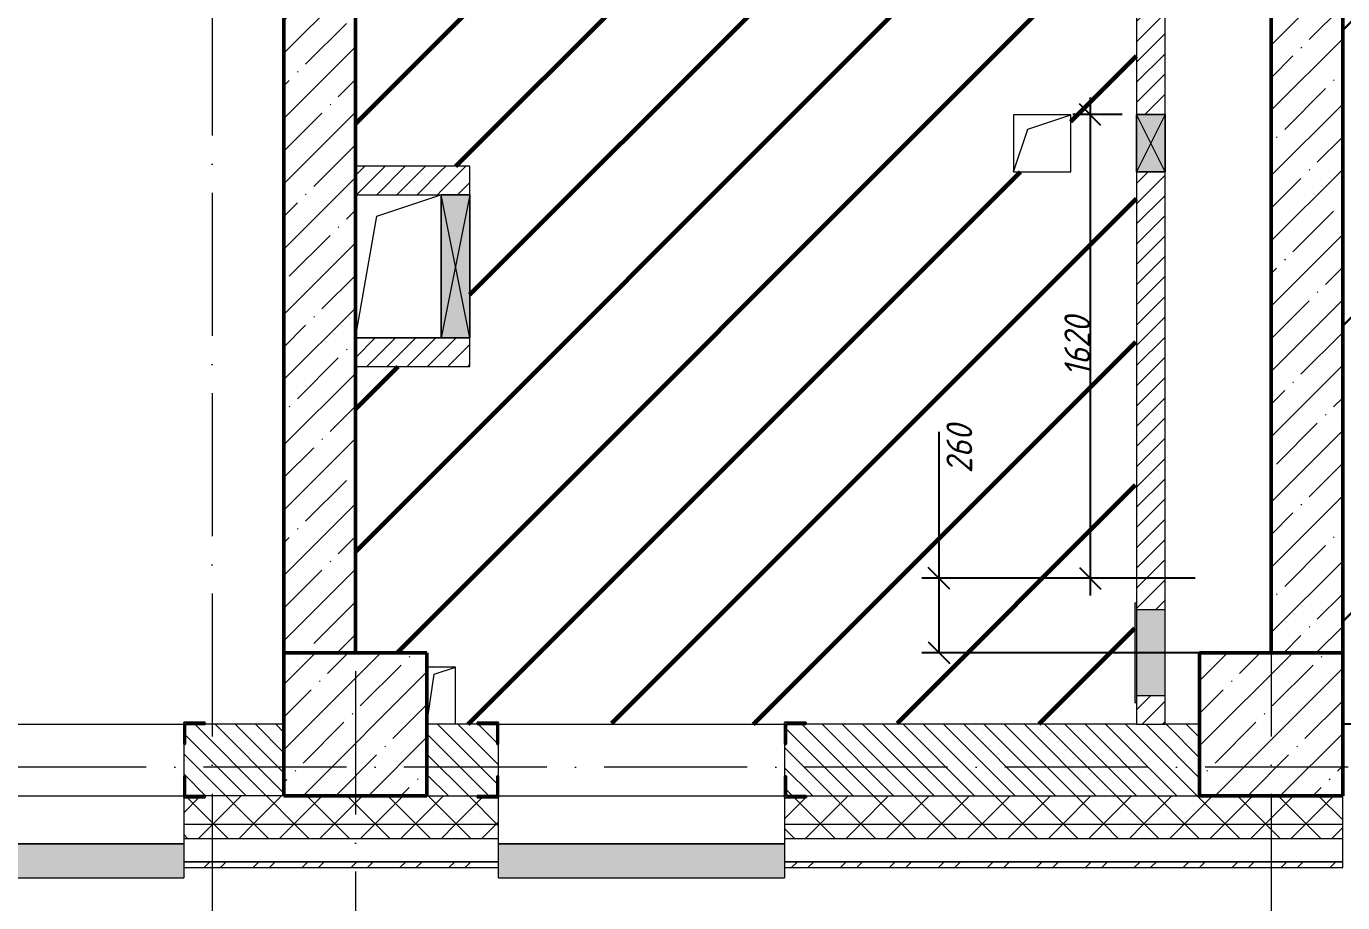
# Model space of a CAD drawing. Header units: millimetres. Extents: x -606178 to 312196, y -19338 to 632709.
# Drawn here: x -202551 to -197951, y 506602 to 509664 of the extents above; entities that cross this region are included whole.
import ezdxf

# ---------------------------------------------------------------- set-up
doc = ezdxf.new("R2010")
doc.units = ezdxf.units.MM
doc.linetypes.add('50_200_ШТРИХ_1Т_ш5_п1_п1_', pattern=[700, 500, -100, 0, -100])
for name, color, linetype, lineweight in [('4) ЛЕстницы', 5, 'Continuous', 30), ('6.4.1) Окр пт с инж. ПТ2.16', 3, 'Continuous', 60), ('A-____-____-DIMS', 7, 'Continuous', 9), ('A-DETL-GENF-OTLN', 7, 'Continuous', 9), ('A-FLOR-____-OTLN', 7, 'Continuous', 9), ('A-GENM-____-MCUT', 7, 'Continuous', 25), ('A-GENM-____-OTLN', 7, 'Continuous', 9), ('A-GENM-____-OTLN-1', 7, 'Continuous', 25), ('A-GLAZ-____-OTLN', 7, 'Continuous', 9), ('A-WALL-____-MCUT', 7, 'Continuous', 13), ('A-WALL-____-MCUT-1', 7, 'Continuous', 9), ('A-WALL-____-MCUT-2', 7, 'Continuous', 50), ('A-WALL-____-OTLN', 7, 'Continuous', 9), ('A-WALL-____-PATT-1', 7, 'Continuous', 9), ('A-WALL-FNSH-MCUT-1', 7, 'Continuous', 9), ('S-COLS-____-MCUT', 7, 'Continuous', 50), ('S-COLS-____-OTLN', 7, 'Continuous', 9), ('S-GRID-____-OTLN-1', 7, '50_200_ШТРИХ_1Т_ш5_п1_п1_', 9)]:
    doc.layers.add(name, color=color, linetype=linetype, lineweight=lineweight)
doc.layers.add('A-GLAZ-____-OTLN-1', color=7, linetype='Continuous', lineweight=9, true_color=0xc0c0c0)
doc.styles.add('ISOCPEUR_I_7', font='isocpeui.ttf', dxfattribs={"width": 0.9, "height": 90})
doc.dimstyles.new('ISO-1_8_0_9К_СРЕДНИЙ_Кладочные_1', dxfattribs={"dimscale": 304.8, "dimtxt": 89.638306, "dimasz": 0.246063, "dimexe": 0.19685, "dimexo": 0, "dimgap": 0, "dimtad": 1, "dimdec": 3, "dimrnd": 0.001, "dimdsep": 46, "dimtxsty": 'ISOCPEUR_I_7', "dimblk1": 'OBLIQUE', "dimblk2": 'OBLIQUE', "dimsah": 1, "dimcen": 0.09, "dimdle": 0.19685, "dimazin": 0, "dimtfac": 1, "dimtdec": 4, "dimtix": 1, "dimtmove": 0, "dimatfit": 3, "dimfxl": 1, "dimtvp": 1, "dimtolj": 1, "dimtzin": 0, "dimarcsym": 2})
doc.dimstyles.new('ISO-1_8_0_9К_СРЕДНИЙ_Кладочные_2', dxfattribs={"dimscale": 304.8, "dimtxt": 89.638306, "dimasz": 0.246063, "dimexe": 0.19685, "dimexo": 0, "dimgap": 0, "dimtad": 1, "dimdec": 3, "dimrnd": 0.001, "dimdsep": 46, "dimtxsty": 'ISOCPEUR_I_7', "dimblk1": 'OBLIQUE', "dimblk2": 'OBLIQUE', "dimsah": 1, "dimcen": 0.09, "dimdle": 0.19685, "dimazin": 0, "dimtfac": 1, "dimtdec": 4, "dimtix": 1, "dimtmove": 1, "dimatfit": 3, "dimfxl": 1, "dimtvp": 1, "dimtolj": 1, "dimtzin": 0, "dimarcsym": 2})
pattern_1 = [(135, (-264901.3, 451794.26), (-35.35534, -35.35534), [])]
pattern_2 = [(45, (-264901.3, 451794.26), (-114.04925, 114.04925), []), (45, (-264787.25, 451794.26), (-114.04925, 114.04925), [201.612, -40.322, 3.353, -36.97])]
pattern_3 = [(45, (-264901.3, 451794.26), (-70.71068, 70.71068), []), (135, (-264901.3, 451794.26), (-70.71068, -70.71068), [])]
pattern_4 = [(45, (-264901.3, 451794.26), (-35.35534, 35.35534), [])]

# ---------------------------------------------------------------- blocks, each defined once
blk = doc.blocks.new('BSC_Колонна _Прямоугольная - 500х500-V19-АР1_План отверстий 2 этажа в осях 1-64_Ю-ЯЯ')
at = {"layer": 'S-COLS-____-OTLN'}
h = blk.add_hatch(dxfattribs=at)
h.set_pattern_fill('FP_28', color=256, style=0, pattern_type=2)
h.set_pattern_definition([(45, (-63500, -55431.04), (-114.04925, 114.04925), []), (45, (-63385.95, -55431.04), (-114.04925, 114.04925), [201.613, -40.323, 3.353, -36.97])])
h.paths.add_polyline_path([(-250, -250), (250, -250), (250, 250), (-250, 250)], flags=0)
at = {"layer": 'S-COLS-____-MCUT'}
for p, q in [((250, 250), (-250, 250)), ((-250, 250), (-250, -250)), ((250, -250), (250, 250)), ((-250, -250), (250, -250))]:
    blk.add_line(p, q, dxfattribs=at)
blk = doc.blocks.new('BSC_Колонна _Прямоугольная - 500х500-V60-АР1_План отверстий 2 этажа в осях 1-64_Ю-ЯЯ')
at = {"layer": 'S-COLS-____-OTLN'}
h = blk.add_hatch(dxfattribs=at)
h.set_pattern_fill('FP_71', color=256, style=0, pattern_type=2)
h.set_pattern_definition([(45, (-66700, -55431.04), (-114.04925, 114.04925), []), (45, (-66585.95, -55431.04), (-114.04925, 114.04925), [201.613, -40.323, 3.353, -36.97])])
h.paths.add_polyline_path([(-250, -250), (250, -250), (250, 250), (-250, 250)], flags=0)
at = {"layer": 'S-COLS-____-MCUT'}
for p, q in [((250, 250), (-250, 250)), ((-250, 250), (-250, -250)), ((250, -250), (250, 250)), ((-250, -250), (250, -250))]:
    blk.add_line(p, q, dxfattribs=at)
blk = doc.blocks.new('Фахверк_СКБ_Уголок - 250_2700-27497298-АР1_План отверстий 2 этажа в осях 1-64_Ю-ЯЯ')
at = {"layer": 'A-GENM-____-MCUT'}
for p, q in [((200, 181), (125, 181)), ((125, 181), (125, 106)), ((131, 106), (131, 175)), ((131, 175), (200, 175)), ((200, 175), (200, 181)), ((125, 106), (131, 106)), ((131, -6), (125, -6)), ((125, -6), (125, -81)), ((131, -75), (131, -6)), ((125, -81), (200, -81)), ((200, -75), (131, -75)), ((200, -81), (200, -75))]:
    blk.add_line(p, q, dxfattribs=at)
blk = doc.blocks.new('AR_Отверстие Ниша - Лючок-32402834-АР1_План отверстий 2 этажа в осях 1-64_Ю-ЯЯ')
at = {"layer": 'A-GLAZ-____-OTLN'}
blk.add_hatch(color=256, dxfattribs=at).paths.add_polyline_path([(150, -50), (150, 50), (-150, 50), (-150, -50)], flags=0)
for p, q in [((150, 50), (-150, 50)), ((-150, 50), (-150, -50)), ((150, -50), (150, 50)), ((-150, -50), (150, -50))]:
    blk.add_line(p, q, dxfattribs=at)
blk = doc.blocks.new('Л_Общий_Лючок - Лючок-29683982-АР1_План отверстий 2 этажа в осях 1-64_Ю-ЯЯ')
at = {"layer": 'A-GLAZ-____-OTLN-1'}
blk.add_hatch(color=256, dxfattribs=at).paths.add_polyline_path([(-24, 0), (324, 0), (324, 6), (-24, 6)], flags=0)
at = {"layer": 'A-GLAZ-____-OTLN'}
for p, q in [((324, 6), (-24, 6)), ((-24, 6), (-24, 0)), ((324, 6), (324, 0))]:
    blk.add_line(p, q, dxfattribs=at)
blk = doc.blocks.new('AR_Отверстие прямоугольное _в стене_ - AR_Отверстие прямоугольное _в стене__ВК-32402728-АР1_План отверстий 2 этажа в осях 1-64_Ю-ЯЯ')
at = {"layer": 'A-GLAZ-____-OTLN'}
blk.add_hatch(color=256, dxfattribs=at).paths.add_polyline_path([(100, 50), (-100, 50), (-100, -50), (100, -50)], flags=0)
at = {"layer": 'A-DETL-GENF-OTLN'}
for p, q in [((-100, -50), (-100, 50)), ((-100, 50), (100, 50)), ((100, 50), (-100, -50)), ((-100, 50), (100, -50)), ((100, 50), (-100, 50)), ((-100, 50), (-100, -50)), ((100, 50), (100, -50)), ((100, -50), (100, 50)), ((100, -50), (-100, -50)), ((-100, -50), (100, -50))]:
    blk.add_line(p, q, dxfattribs=at)
blk = doc.blocks.new('AR_Отверстие прямоугольное _в плите_ - AR_Отверстие прямоугольное _в плите_-30459207-АР1_План отверстий 2 этажа в осях 1-64_Ю-ЯЯ')
at = {"layer": 'A-GENM-____-OTLN'}
for p, q in [((100, 100), (-100, 100)), ((-100, 100), (-100, -100)), ((-50, 50), (100, 100)), ((100, -100), (100, 100)), ((-100, -100), (-50, 50)), ((-100, -100), (100, -100))]:
    blk.add_line(p, q, dxfattribs=at)
blk = doc.blocks.new('AR_Отверстие прямоугольное _в плите_ - AR_Отверстие прямоугольное _в плите_-30510843-АР1_План отверстий 2 этажа в осях 1-64_Ю-ЯЯ')
at = {"layer": 'A-GENM-____-OTLN'}
for p, q in [((50, 100), (-50, 100)), ((-25, 75), (50, 100)), ((50, -100), (50, 100)), ((-50, -100), (-25, 75))]:
    blk.add_line(p, q, dxfattribs=at)
blk = doc.blocks.new('AR_Отверстие прямоугольное _в плите_ - AR_Отверстие прямоугольное _в плите_-V185-АР1_План отверстий 2 этажа в осях 1-64_Ю-ЯЯ')
at = {"layer": 'A-GENM-____-OTLN'}
for p, q in [((-75, 175), (148.4, 249.5)), ((-150, -250), (-75, 175)), ((-150, -250), (150, -250))]:
    blk.add_line(p, q, dxfattribs=at)
blk = doc.blocks.new('Отлив_СКБ - Отлив витража_120_НВФ-31885283-АР1_План отверстий 2 этажа в осях 1-64_Ю-ЯЯ')
at = {"layer": 'A-GLAZ-____-OTLN-1'}
for points in [[(426.1, -2), (1000, -2), (1000, 0), (0, 0), (0, -2)], [(426.1, -120), (1000, -120), (1000, -2), (0, -2), (0, -120)]]:
    blk.add_hatch(color=256, dxfattribs=at).paths.add_polyline_path(points, flags=0)
at = {"layer": 'A-GLAZ-____-OTLN'}
for p, q in [((0, 0), (1000, 0)), ((1000, -2), (0, -2)), ((0, -120), (0, -83)), ((1000, -83), (1000, -120)), ((0, -120), (1000, -120))]:
    blk.add_line(p, q, dxfattribs=at)
blk = doc.blocks.new('Отлив_СКБ - Отлив витража_120_НВФ-31885687-АР1_План отверстий 2 этажа в осях 1-64_Ю-ЯЯ')
at = {"layer": 'A-GLAZ-____-OTLN-1'}
for points in [[(0, 0), (0, -2), (1800, -2), (1800, 0), (1023.3, 0)], [(0, -83), (0, -120), (1800, -120), (1800, -2), (0, -2), (0, -63)]]:
    blk.add_hatch(color=256, dxfattribs=at).paths.add_polyline_path(points, flags=0)
at = {"layer": 'A-GLAZ-____-OTLN'}
for p, q in [((0, 0), (1800, 0)), ((1800, -2), (0, -2)), ((0, -120), (0, -83)), ((1800, -83), (1800, -120)), ((0, -120), (1800, -120))]:
    blk.add_line(p, q, dxfattribs=at)
blk = doc.blocks.new('AR_Отверстие прямоугольное _в стене__БезПР - AR_Отверстие прямоугольное _в стене__БезПР-36789228-АР1_План отверстий 2 этажа в осях 1-64_Ю-ЯЯ')
at = {"layer": 'A-GLAZ-____-OTLN'}
blk.add_hatch(color=256, dxfattribs=at).paths.add_polyline_path([(250, -50), (250, 50), (-250, 50), (-250, -50), (-193.5, -50)], flags=0)
at = {"layer": 'A-DETL-GENF-OTLN'}
for p, q in [((-250, -50), (-250, 50)), ((-250, 50), (250, 50)), ((250, 50), (-250, -50)), ((-250, 50), (250, -50)), ((250, 50), (-250, 50)), ((-250, 50), (-250, -50)), ((250, 50), (250, -50)), ((250, -50), (250, 50)), ((250, -50), (-250, -50)), ((-250, -50), (250, -50))]:
    blk.add_line(p, q, dxfattribs=at)
at = {"layer": 'A-GLAZ-____-OTLN'}
blk.add_line((250, 50), (-250, 50), dxfattribs=at)
blk = doc.blocks.new('_Oblique')
at = {"color": 0, "linetype": 'ByBlock', "lineweight": -2}
blk.add_line((-0.5, -0.5), (0.5, 0.5), dxfattribs=at)
blk = doc.blocks.new('*D4812')
at = {"layer": 'A-____-____-DIMS', "color": 0, "lineweight": -2, "transparency": 16777216}
for p, q in [((-198833.8, 509415.3), (-198833.8, 507675.3)), ((-198721.3, 509355.3), (-198893.8, 509355.3)), ((-198466.3, 507735.3), (-198893.8, 507735.3))]:
    blk.add_line(p, q, dxfattribs=at)
at = {"layer": 'Defpoints', "color": 0, "transparency": 16777216}
for p in [(-198721.3, 509355.3), (-198833.8, 507735.3), (-198466.3, 507735.3)]:
    blk.add_point(p, dxfattribs=at)
at = {"layer": 'A-____-____-DIMS', "color": 0, "lineweight": -2, "transparency": 16777216, "xscale": 75, "yscale": 75, "zscale": 75}
for p, rotation in [((-198833.8, 509355.3), 90), ((-198833.8, 507735.3), 270)]:
    blk.add_blockref('_Oblique', p, dxfattribs=dict(at, rotation=rotation))
at = {"layer": 'A-____-____-DIMS', "color": 0, "transparency": 16777216, "insert": (-198878.8, 508545.3), "char_height": 90, "width": 504.733, "attachment_point": 5, "rotation": 90, "style": 'ISOCPEUR_I_7'}
blk.add_mtext('\\A1;1620', dxfattribs=at)
blk = doc.blocks.new('*D4813')
at = {"layer": 'A-____-____-DIMS', "color": 0, "lineweight": -2, "transparency": 16777216}
for p, q in [((-199361.9, 507735.3), (-199361.9, 508247)), ((-199361.9, 507475.3), (-199361.9, 507795.3)), ((-198466.3, 507735.3), (-199421.9, 507735.3)), ((-198451.3, 507475.3), (-199421.9, 507475.3))]:
    blk.add_line(p, q, dxfattribs=at)
at = {"layer": 'Defpoints', "color": 0, "transparency": 16777216}
for p in [(-198466.3, 507735.3), (-199361.9, 507475.3), (-198451.3, 507475.3)]:
    blk.add_point(p, dxfattribs=at)
at = {"layer": 'A-____-____-DIMS', "color": 0, "lineweight": -2, "transparency": 16777216, "xscale": 75, "yscale": 75, "zscale": 75}
for p, rotation in [((-199361.9, 507735.3), 90), ((-199361.9, 507475.3), 270)]:
    blk.add_blockref('_Oblique', p, dxfattribs=dict(at, rotation=rotation))
at = {"layer": 'A-____-____-DIMS', "color": 0, "transparency": 16777216, "insert": (-199335.9, 508102.2), "char_height": 90, "width": 409.578, "attachment_point": 1, "rotation": 90, "line_spacing_factor": 1.149209, "style": 'ISOCPEUR_I_7'}
blk.add_mtext('\\A1;260', dxfattribs=at)

msp = doc.modelspace()

# ---------------------------------------------------------------- hatches: boundary and pattern name
at = {"layer": '4) ЛЕстницы'}
h = msp.add_hatch(dxfattribs=at)
h.set_pattern_fill('ANSI31', color=256, scale=230)
h.set_pattern_definition([(45, (-308161, 388080.6), (-516.3647, 516.3647), [])])
h.paths.add_polyline_path([(-197951.3011, 514725.3011), (-195901.3011, 514725.3011), (-195901.3011, 507225.3011), (-197951.3011, 507225.3011)])
at = {"layer": '6.4.1) Окр пт с инж. ПТ2.16'}
h = msp.add_hatch(dxfattribs=at)
h.set_pattern_fill('ANSI31', color=256, scale=111)
h.paths.add_polyline_path([(-198671.3011, 510725.3011), (-199906.3011, 510725.3011), (-199906.3011, 510620.3011), (-198706.3011, 510620.3011), (-198706.3011, 510600.3011), (-199906.3011, 510600.3011), (-199906.3011, 510500.3011), (-199926.3011, 510500.3011), (-199926.3011, 510725.3011), (-201401.3011, 510725.3011), (-201401.3011, 509175.3011), (-201001.3011, 509175.3011), (-201001.3011, 509075.3011), (-201001.3011, 508575.3011), (-201001.3011, 508475.3011), (-201401.3011, 508475.3011), (-201401.3011, 507475.3011), (-201151.3011, 507475.3011), (-201151.3011, 507425.3011), (-201051.3011, 507425.3011), (-201051.3011, 507225.3011), (-200976.3011, 507225.3011), (-200976.3011, 507231.3011), (-200901.3011, 507231.3011), (-199901.3011, 507225.3011), (-199901.3011, 507231.3011), (-199826.3011, 507231.3011), (-198671.3011, 507225.3011), (-198671.3011, 507301.3011), (-198677.3011, 507301.3011), (-198677.3011, 507649.3011), (-198671.3011, 509155.3011), (-198671.3011, 509355.3011), (-198671.3011, 509775.3011), (-198671.3011, 509825.3011)])
h.paths.add_polyline_path([(-199926.3011, 509850.3011), (-199906.3011, 509850.3011), (-199906.3011, 509750.3011), (-198706.3011, 509750.3011), (-198706.3011, 509730.3011), (-199926.3011, 509730.3011)], flags=16)
h.paths.add_polyline_path([(-199101.3011, 509355.0943), (-198901.3011, 509355.0943), (-198901.3011, 509155.0943), (-199101.3011, 509155.0943)], flags=16)
at = {"layer": 'A-WALL-____-PATT-1'}
h = msp.add_hatch(dxfattribs=at)
h.set_pattern_fill('FP_13', color=256, style=0, pattern_type=2)
h.set_pattern_definition(pattern_2)
h.paths.add_polyline_path([(-198201.3011, 507475.3011), (-197951.3011, 507475.3011), (-197951.3011, 514975.3011), (-198201.3011, 514975.3011), (-198201.3011, 509018.851)], flags=0)
h = msp.add_hatch(dxfattribs=at)
h.set_pattern_fill('FP_5', color=256, style=0, pattern_type=2)
h.set_pattern_definition(pattern_4)
h.paths.add_polyline_path([(-198671.3011, 507225.3011), (-198571.3011, 507225.3011), (-198571.3011, 507325.3011), (-198671.3011, 507325.3011)], flags=0)
h.paths.add_polyline_path([(-198579.0681, 507625.3011), (-198571.3011, 507625.3011), (-198571.3011, 509155.3011), (-198671.3011, 509155.3011), (-198671.3011, 507625.3011)], flags=0)
h.paths.add_polyline_path([(-198612.6603, 509355.3011), (-198571.3011, 509355.3011), (-198571.3011, 509775.3011), (-198574.3011, 509775.3011), (-198574.3011, 509822.3011), (-198668.3011, 509822.3011), (-198668.3011, 509775.3011), (-198671.3011, 509775.3011), (-198671.3011, 509355.3011), (-198668.3011, 509355.3011)], flags=0)
h.paths.add_polyline_path([(-198571.3011, 509825.3011), (-198571.3011, 510815.3011), (-198671.3011, 510815.3011), (-198671.3011, 509825.3011), (-198574.3011, 509825.3011)], flags=0)
h.paths.add_polyline_path([(-198648.7768, 511215.3011), (-198571.3011, 511215.3011), (-198571.3011, 511645.3011), (-198671.3011, 511645.3011), (-198671.3011, 511215.3011)], flags=0)
h.paths.add_polyline_path([(-198571.3011, 512145.3011), (-198571.3011, 514360.3011), (-198671.3011, 514360.3011), (-198671.3011, 512145.3011), (-198666.8351, 512145.3011)], flags=0)
h.paths.add_polyline_path([(-198571.3011, 514660.3011), (-198571.3011, 514775.3011), (-198671.3011, 514775.3011), (-198671.3011, 514660.3011), (-198576.0927, 514660.3011)], flags=0)
h = msp.add_hatch(dxfattribs=at)
h.set_pattern_fill('FP_13', color=256, style=0, pattern_type=2)
h.set_pattern_definition(pattern_2)
h.paths.add_polyline_path([(-201401.3011, 507475.3011), (-201401.3011, 514025.3011), (-201651.3011, 514025.3011), (-201651.3011, 507475.3011)], flags=0)
h.paths.add_polyline_path([(-201609.6344, 514275.3011), (-201401.3011, 514275.3011), (-201401.3011, 514475.3011), (-201651.3011, 514475.3011), (-201651.3011, 514275.3011)], flags=0)
h = msp.add_hatch(dxfattribs=at)
h.set_pattern_fill('FP_5', color=256, style=0, pattern_type=2)
h.set_pattern_definition(pattern_4)
h.paths.add_polyline_path([(-201401.3011, 509075.3011), (-201101.3011, 509075.3011), (-201101.3011, 509175.3011), (-201401.3011, 509175.3011)], flags=0)
h = msp.add_hatch(dxfattribs=at)
h.set_pattern_fill('FP_5', color=256, style=0, pattern_type=2)
h.set_pattern_definition(pattern_4)
h.paths.add_polyline_path([(-201001.3011, 509075.3011), (-201001.3011, 509175.3011), (-201101.3011, 509175.3011), (-201101.3011, 509075.3011)], flags=0)
h = msp.add_hatch(dxfattribs=at)
h.set_pattern_fill('FP_5', color=256, style=0, pattern_type=2)
h.set_pattern_definition(pattern_4)
h.paths.add_polyline_path([(-201401.3011, 508475.3011), (-201001.3011, 508475.3011), (-201001.3011, 508575.3011), (-201401.3011, 508575.3011)], flags=0)
h = msp.add_hatch(dxfattribs=at)
h.set_pattern_fill('FP_6', color=256, style=0, pattern_type=2)
h.set_pattern_definition(pattern_1)
h.paths.add_polyline_path([(-201995.3011, 506975.3011), (-201651.3011, 506975.3011), (-201651.3011, 507225.3011), (-201995.3011, 507225.3011), (-201995.3011, 507156.3011), (-202001.3011, 507156.3011), (-202001.3011, 507044.3011), (-201995.3011, 507044.3011)], flags=0)
h.paths.add_polyline_path([(-203876.3011, 506975.3011), (-203807.3011, 506975.3011), (-203807.3011, 507044.3011), (-203801.3011, 507044.3011), (-203801.3011, 507156.3011), (-203807.3011, 507156.3011), (-203807.3011, 507225.3011), (-204995.3011, 507225.3011), (-204995.3011, 507156.3011), (-205001.3011, 507156.3011), (-205001.3011, 507044.3011), (-204995.3011, 507044.3011), (-204995.3011, 506975.3011), (-204821.4595, 506975.3011)], flags=0)
h.paths.add_polyline_path([(-206807.3011, 506975.3011), (-206807.3011, 507044.3011), (-206801.3011, 507044.3011), (-206801.3011, 507156.3011), (-206807.3011, 507156.3011), (-206807.3011, 507225.3011), (-207151.3011, 507225.3011), (-207151.3011, 506975.3011), (-206876.3011, 506975.3011)], flags=0)
h = msp.add_hatch(dxfattribs=at)
h.set_pattern_fill('FP_6', color=256, style=0, pattern_type=2)
h.set_pattern_definition(pattern_1)
h.paths.add_polyline_path([(-198451.3011, 506975.3011), (-198451.3011, 507225.3011), (-199895.3011, 507225.3011), (-199895.3011, 507156.3011), (-199901.3011, 507156.3011), (-199901.3011, 507044.3011), (-199895.3011, 507044.3011), (-199895.3011, 506975.3011), (-199518.9575, 506975.3011)], flags=0)
h.paths.add_polyline_path([(-201151.3011, 506975.3011), (-200907.3011, 506975.3011), (-200907.3011, 507044.3011), (-200901.3011, 507044.3011), (-200901.3011, 507156.3011), (-200907.3011, 507156.3011), (-200907.3011, 507225.3011), (-201151.3011, 507225.3011), (-201151.3011, 507219.3011)], flags=0)
h = msp.add_hatch(dxfattribs=at)
h.set_pattern_fill('FP_1', color=256, style=0, pattern_type=2)
h.set_pattern_definition(pattern_3)
h.paths.add_polyline_path([(-190681.4541, 506875.3011), (-190601.3011, 506875.3011), (-190601.3011, 506975.3011), (-196951.3011, 506975.3011), (-196951.3011, 506875.3011), (-194216.4555, 506875.3011)], flags=0)
h.paths.add_polyline_path([(-199901.3011, 506875.3011), (-197951.3011, 506875.3011), (-197951.3011, 506975.3011), (-199826.3011, 506975.3011), (-199826.3011, 506969.3011), (-199901.3011, 506969.3011)], flags=0)
h.paths.add_polyline_path([(-200901.3011, 506875.3011), (-200901.3011, 506969.3011), (-200976.3011, 506969.3011), (-200976.3011, 506975.3011), (-201926.3011, 506975.3011), (-201926.3011, 506969.3011), (-202001.3011, 506969.3011), (-202001.3011, 506875.3011), (-201286.4581, 506875.3011)], flags=0)
h.paths.add_polyline_path([(-204821.4595, 506875.3011), (-203801.3011, 506875.3011), (-203801.3011, 506969.3011), (-203876.3011, 506969.3011), (-203876.3011, 506975.3011), (-204926.3011, 506975.3011), (-204926.3011, 506969.3011), (-205001.3011, 506969.3011), (-205001.3011, 506875.3011), (-204926.3011, 506875.3011)], flags=0)
h.paths.add_polyline_path([(-206801.3011, 506875.3011), (-206801.3011, 506969.3011), (-206876.3011, 506969.3011), (-206876.3011, 506975.3011), (-207926.3011, 506975.3011), (-207926.3011, 506969.3011), (-208001.3011, 506969.3011), (-208001.3011, 506875.3011), (-207472.7105, 506875.3011)], flags=0)
h.paths.add_polyline_path([(-210565.8367, 506875.3011), (-209801.3011, 506875.3011), (-209801.3011, 506969.3011), (-209876.3011, 506969.3011), (-209876.3011, 506975.3011), (-210926.3011, 506975.3011), (-210926.3011, 506969.3011), (-211001.3011, 506969.3011), (-211001.3011, 506875.3011), (-210651.3011, 506875.3011)], flags=0)
h.paths.add_polyline_path([(-212876.3011, 506875.3011), (-212801.3011, 506875.3011), (-212801.3011, 506969.3011), (-212876.3011, 506969.3011), (-212876.3011, 506975.3011), (-213926.3011, 506975.3011), (-213926.3011, 506969.3011), (-214001.3011, 506969.3011), (-214001.3011, 506875.3011), (-213658.9628, 506875.3011)], flags=0)
h.paths.add_polyline_path([(-217001.3011, 506875.3011), (-215801.3011, 506875.3011), (-215801.3011, 506969.3011), (-215876.3011, 506969.3011), (-215876.3011, 506975.3011), (-216926.3011, 506975.3011), (-216926.3011, 506969.3011), (-217001.3011, 506969.3011)], flags=0)
h.paths.add_polyline_path([(-222426.3011, 506875.3011), (-222351.3011, 506875.3011), (-222351.3011, 506969.3011), (-222426.3011, 506969.3011), (-222426.3011, 506975.3011), (-223476.3011, 506975.3011), (-223476.3011, 506969.3011), (-223551.3011, 506969.3011), (-223551.3011, 506875.3011), (-222496.4662, 506875.3011)], flags=0)
h.paths.add_polyline_path([(-220476.3011, 506875.3011), (-218801.3011, 506875.3011), (-218801.3011, 506969.3011), (-218876.3011, 506969.3011), (-218876.3011, 506975.3011), (-220476.3011, 506975.3011), (-220476.3011, 506969.3011), (-220551.3011, 506969.3011), (-220551.3011, 506875.3011)], flags=0)
h.paths.add_polyline_path([(-225426.3011, 506875.3011), (-225351.3011, 506875.3011), (-225351.3011, 506969.3011), (-225426.3011, 506969.3011), (-225426.3011, 506975.3011), (-226476.3011, 506975.3011), (-226476.3011, 506969.3011), (-226551.3011, 506969.3011), (-226551.3011, 506875.3011), (-225701.3011, 506875.3011)], flags=0)
h.paths.add_polyline_path([(-228351.3011, 506875.3011), (-228351.3011, 506969.3011), (-228426.3011, 506969.3011), (-228426.3011, 506975.3011), (-229476.3011, 506975.3011), (-229476.3011, 506969.3011), (-229551.3011, 506969.3011), (-229551.3011, 506875.3011), (-228682.7185, 506875.3011)], flags=0)
h.paths.add_polyline_path([(-232551.3011, 506875.3011), (-231351.3011, 506875.3011), (-231351.3011, 506969.3011), (-231426.3011, 506969.3011), (-231426.3011, 506975.3011), (-232476.3011, 506975.3011), (-232476.3011, 506969.3011), (-232551.3011, 506969.3011)], flags=0)
h.paths.add_polyline_path([(-234351.3011, 506875.3011), (-234351.3011, 506969.3011), (-234426.3011, 506969.3011), (-234426.3011, 506975.3011), (-235476.3011, 506975.3011), (-235476.3011, 506969.3011), (-235551.3011, 506969.3011), (-235551.3011, 506875.3011), (-234426.3011, 506875.3011)], flags=0)
h.paths.add_polyline_path([(-238201.3011, 506875.3011), (-237351.3011, 506875.3011), (-237351.3011, 506969.3011), (-237426.3011, 506969.3011), (-237426.3011, 506975.3011), (-238476.3011, 506975.3011), (-238476.3011, 506969.3011), (-238551.3011, 506969.3011), (-238551.3011, 506875.3011), (-238403.9722, 506875.3011)], flags=0)
h.paths.add_polyline_path([(-240351.3011, 506875.3011), (-240351.3011, 506969.3011), (-240426.3011, 506969.3011), (-240426.3011, 506975.3011), (-241476.3011, 506975.3011), (-241476.3011, 506969.3011), (-241551.3011, 506969.3011), (-241551.3011, 506875.3011), (-241055.2232, 506875.3011)], flags=0)
h.paths.add_polyline_path([(-243351.3011, 506875.3011), (-243351.3011, 506969.3011), (-243426.3011, 506969.3011), (-243426.3011, 506975.3011), (-244476.3011, 506975.3011), (-244476.3011, 506969.3011), (-244551.3011, 506969.3011), (-244551.3011, 506875.3011), (-243426.3011, 506875.3011)], flags=0)
h.paths.add_polyline_path([(-246351.3011, 506875.3011), (-246351.3011, 506969.3011), (-246426.3011, 506969.3011), (-246426.3011, 506975.3011), (-247476.3011, 506975.3011), (-247476.3011, 506969.3011), (-247551.3011, 506969.3011), (-247551.3011, 506875.3011), (-246357.7252, 506875.3011)], flags=0)
h.paths.add_polyline_path([(-248551.3011, 506875.3011), (-248551.3011, 506969.3011), (-248626.3011, 506969.3011), (-248626.3011, 506975.3011), (-258351.3011, 506975.3011), (-258351.3011, 506875.3011), (-249008.9762, 506875.3011)], flags=0)
h.paths.add_polyline_path([(-259351.3011, 506875.3011), (-259351.3011, 506975.3011), (-267351.3011, 506975.3011), (-267351.3011, 506875.3011), (-261381.4809, 506875.3011)], flags=0)
h = msp.add_hatch(dxfattribs=at)
h.set_pattern_fill('FP_1', color=256, style=0, pattern_type=2)
h.set_pattern_definition(pattern_3)
h.paths.add_polyline_path([(-190601.3011, 506825.3011), (-190601.3011, 506875.3011), (-196951.3011, 506875.3011), (-196951.3011, 506825.3011), (-190681.4541, 506825.3011)], flags=0)
h.paths.add_polyline_path([(-197951.3011, 506825.3011), (-197951.3011, 506875.3011), (-199901.3011, 506875.3011), (-199901.3011, 506825.3011), (-199518.9575, 506825.3011)], flags=0)
h.paths.add_polyline_path([(-200901.3011, 506825.3011), (-200901.3011, 506875.3011), (-202001.3011, 506875.3011), (-202001.3011, 506825.3011), (-201286.4581, 506825.3011)], flags=0)
h.paths.add_polyline_path([(-203801.3011, 506825.3011), (-203801.3011, 506875.3011), (-205001.3011, 506875.3011), (-205001.3011, 506825.3011), (-204821.4595, 506825.3011)], flags=0)
h.paths.add_polyline_path([(-206801.3011, 506825.3011), (-206801.3011, 506875.3011), (-208001.3011, 506875.3011), (-208001.3011, 506825.3011), (-207472.7105, 506825.3011)], flags=0)
h.paths.add_polyline_path([(-209801.3011, 506825.3011), (-209801.3011, 506875.3011), (-211001.3011, 506875.3011), (-211001.3011, 506825.3011), (-210123.9615, 506825.3011)], flags=0)
h.paths.add_polyline_path([(-214001.3011, 506825.3011), (-212801.3011, 506825.3011), (-212801.3011, 506875.3011), (-214001.3011, 506875.3011)], flags=0)
h.paths.add_polyline_path([(-216310.2138, 506825.3011), (-215801.3011, 506825.3011), (-215801.3011, 506875.3011), (-217001.3011, 506875.3011), (-217001.3011, 506825.3011)], flags=0)
h.paths.add_polyline_path([(-220551.3011, 506825.3011), (-218801.3011, 506825.3011), (-218801.3011, 506875.3011), (-220551.3011, 506875.3011)], flags=0)
h.paths.add_polyline_path([(-223551.3011, 506825.3011), (-222351.3011, 506825.3011), (-222351.3011, 506875.3011), (-223551.3011, 506875.3011)], flags=0)
h.paths.add_polyline_path([(-225351.3011, 506825.3011), (-225351.3011, 506875.3011), (-226551.3011, 506875.3011), (-226551.3011, 506825.3011), (-226031.4675, 506825.3011)], flags=0)
h.paths.add_polyline_path([(-231351.3011, 506825.3011), (-231351.3011, 506875.3011), (-232551.3011, 506875.3011), (-232551.3011, 506825.3011)], flags=0)
h.paths.add_polyline_path([(-229551.3011, 506825.3011), (-228351.3011, 506825.3011), (-228351.3011, 506875.3011), (-229551.3011, 506875.3011)], flags=0)
h.paths.add_polyline_path([(-234351.3011, 506825.3011), (-234351.3011, 506875.3011), (-235551.3011, 506875.3011), (-235551.3011, 506825.3011), (-234868.9708, 506825.3011)], flags=0)
h.paths.add_polyline_path([(-237351.3011, 506825.3011), (-237351.3011, 506875.3011), (-238551.3011, 506875.3011), (-238551.3011, 506825.3011), (-237520.2218, 506825.3011)], flags=0)
h.paths.add_polyline_path([(-241551.3011, 506825.3011), (-240351.3011, 506825.3011), (-240351.3011, 506875.3011), (-241551.3011, 506875.3011)], flags=0)
h.paths.add_polyline_path([(-243351.3011, 506825.3011), (-243351.3011, 506875.3011), (-244551.3011, 506875.3011), (-244551.3011, 506825.3011), (-243706.4742, 506825.3011)], flags=0)
h.paths.add_polyline_path([(-246357.7252, 506825.3011), (-246351.3011, 506825.3011), (-246351.3011, 506875.3011), (-247551.3011, 506875.3011), (-247551.3011, 506825.3011), (-247241.4755, 506825.3011)], flags=0)
h.paths.add_polyline_path([(-248551.3011, 506825.3011), (-248551.3011, 506875.3011), (-258351.3011, 506875.3011), (-258351.3011, 506825.3011), (-249008.9762, 506825.3011)], flags=0)
h.paths.add_polyline_path([(-259351.3011, 506825.3011), (-259351.3011, 506875.3011), (-267451.3011, 506875.3011), (-267451.3011, 506825.3011), (-261381.4809, 506825.3011)], flags=0)
h = msp.add_hatch(dxfattribs=at)
h.set_pattern_fill('FP_3', color=256, style=0, pattern_type=2)
h.set_pattern_definition([(45, (-264901.3, 451794.26), (-85.53659, 85.53659), []), (45, (-264844.28, 451794.26), (-85.53659, 85.53659), [])])
h.paths.add_polyline_path([(-190701.3011, 506725.3011), (-190701.3011, 506745.3011), (-196951.3011, 506745.3011), (-196951.3011, 506725.3011), (-194216.4555, 506725.3011)], flags=0)
h.paths.add_polyline_path([(-197951.3011, 506725.3011), (-197951.3011, 506745.3011), (-199901.3011, 506745.3011), (-199901.3011, 506725.3011), (-199518.9575, 506725.3011)], flags=0)
h.paths.add_polyline_path([(-200901.3011, 506725.3011), (-200901.3011, 506745.3011), (-202001.3011, 506745.3011), (-202001.3011, 506725.3011), (-201286.4581, 506725.3011)], flags=0)
h.paths.add_polyline_path([(-203801.3011, 506725.3011), (-203801.3011, 506745.3011), (-204381.3011, 506745.3011), (-204381.3011, 506725.3011)], flags=0)

# ---------------------------------------------------------------- linework, layer by layer
msp.add_lwpolyline([(-195951.3011, 507225.3011), (-197951.3011, 507225.3011), (-197951.3011, 514725.3011), (-195951.3011, 514725.3011)], close=True)
at = {"layer": 'A-FLOR-____-OTLN'}
msp.add_line((-201101.3011, 508575.8408), (-201401.3011, 508575.8408), dxfattribs=at)
at = {"layer": 'A-WALL-____-MCUT'}
for p, q in [((-201651.3011, 507225.3011), (-201926.3011, 507225.3011)), ((-200976.3011, 507225.3011), (-201151.3011, 507225.3011)), ((-198671.3011, 507225.3011), (-199826.3011, 507225.3011)), ((-198671.3011, 507225.3011), (-198571.3011, 507225.3011)), ((-198451.3011, 507225.3011), (-198571.3011, 507225.3011)), ((-202001.3011, 507156.3011), (-202001.3011, 507044.3011)), ((-200901.3011, 507044.3011), (-200901.3011, 507156.3011)), ((-199901.3011, 507156.3011), (-199901.3011, 507044.3011)), ((-202001.3011, 506969.3011), (-202001.3011, 506745.3011)), ((-200901.3011, 506745.3011), (-200901.3011, 506969.3011)), ((-199901.3011, 506969.3011), (-199901.3011, 506745.3011)), ((-197951.3011, 506745.3011), (-197951.3011, 506975.3011)), ((-202001.3011, 506745.3011), (-200901.3011, 506745.3011)), ((-199901.3011, 506745.3011), (-197951.3011, 506745.3011))]:
    msp.add_line(p, q, dxfattribs=at)
at = {"layer": 'A-WALL-____-MCUT-1'}
for p, q in [((-201651.3011, 506975.3011), (-201926.3011, 506975.3011)), ((-201151.3011, 506975.3011), (-200976.3011, 506975.3011)), ((-199826.3011, 506975.3011), (-198451.3011, 506975.3011)), ((-200901.3011, 506875.3011), (-202001.3011, 506875.3011)), ((-197951.3011, 506875.3011), (-199901.3011, 506875.3011)), ((-200901.3011, 506825.3011), (-202001.3011, 506825.3011)), ((-197951.3011, 506825.3011), (-199901.3011, 506825.3011))]:
    msp.add_line(p, q, dxfattribs=at)
at = {"layer": 'A-WALL-____-MCUT-2'}
for p, q in [((-198201.3011, 514975.3011), (-198201.3011, 507475.3011)), ((-197951.3011, 507475.3011), (-197951.3011, 514725.3011)), ((-201651.3011, 514025.3011), (-201651.3011, 507475.3011)), ((-201401.3011, 507475.3011), (-201401.3011, 514025.3011))]:
    msp.add_line(p, q, dxfattribs=at)
at = {"layer": 'A-WALL-____-OTLN'}
for p, q in [((-203801.3011, 507225.3011), (-202001.3011, 507225.3011)), ((-200901.3011, 507225.3011), (-199901.3011, 507225.3011)), ((-197951.3011, 507225.3011), (-196951.3011, 507225.3011)), ((-203801.3011, 506975.3011), (-202001.3011, 506975.3011)), ((-200901.3011, 506975.3011), (-199901.3011, 506975.3011))]:
    msp.add_line(p, q, dxfattribs=at)
at = {"layer": 'A-WALL-FNSH-MCUT-1'}
for p, q in [((-198671.3011, 509775.3011), (-198671.3011, 509355.3011)), ((-198571.3011, 509355.3011), (-198571.3011, 509775.3011)), ((-201001.3011, 509175.3011), (-201401.3011, 509175.3011)), ((-201401.3011, 509175.3011), (-201401.3011, 509075.3011)), ((-201001.3011, 509075.3011), (-201001.3011, 509175.3011)), ((-198671.3011, 509155.3011), (-198671.3011, 507625.3011)), ((-198571.3011, 507625.3011), (-198571.3011, 509155.3011)), ((-201401.3011, 509075.3011), (-201101.3011, 509075.3011)), ((-201101.3011, 508575.3011), (-201401.3011, 508575.3011)), ((-201401.3011, 508575.3011), (-201401.3011, 508475.3011)), ((-201001.3011, 508475.3011), (-201001.3011, 508575.3011)), ((-201401.3011, 508475.3011), (-201001.3011, 508475.3011)), ((-198671.3011, 507325.3011), (-198671.3011, 507225.3011)), ((-198571.3011, 507225.3011), (-198571.3011, 507325.3011)), ((-200901.3011, 506745.3011), (-202001.3011, 506745.3011)), ((-202001.3011, 506745.3011), (-202001.3011, 506725.3011)), ((-200901.3011, 506725.3011), (-200901.3011, 506745.3011)), ((-197951.3011, 506745.3011), (-199901.3011, 506745.3011)), ((-199901.3011, 506745.3011), (-199901.3011, 506725.3011)), ((-197951.3011, 506725.3011), (-197951.3011, 506745.3011)), ((-202001.3011, 506725.3011), (-200901.3011, 506725.3011)), ((-199901.3011, 506725.3011), (-197951.3011, 506725.3011))]:
    msp.add_line(p, q, dxfattribs=at)
at = {"layer": 'S-GRID-____-OTLN-1'}
for p, q in [((-201901.3011, 542687.1106), (-201901.3011, 504685.847)), ((-198201.3011, 542687.1106), (-198201.3011, 504685.847)), ((-201401.3011, 542415.4959), (-201401.3011, 504852.8552)), ((-160826.8945, 507075.3011), (-269570.0713, 507075.3011))]:
    msp.add_line(p, q, dxfattribs=at)

# ---------------------------------------------------------------- block references
at = {"layer": 'A-GENM-____-OTLN'}
for name, p in [('AR_Отверстие прямоугольное _в плите_ - AR_Отверстие прямоугольное _в плите_-30459207-АР1_План отверстий 2 этажа в осях 1-64_Ю-ЯЯ', (-199001.3011, 509255.0943)), ('AR_Отверстие прямоугольное _в плите_ - AR_Отверстие прямоугольное _в плите_-V185-АР1_План отверстий 2 этажа в осях 1-64_Ю-ЯЯ', (-201251.3011, 508825.8408)), ('AR_Отверстие прямоугольное _в плите_ - AR_Отверстие прямоугольное _в плите_-30510843-АР1_План отверстий 2 этажа в осях 1-64_Ю-ЯЯ', (-201101.3011, 507325.3011))]:
    msp.add_blockref(name, p, dxfattribs=at)
at = {"layer": 'A-GENM-____-OTLN-1'}
for p in [(-202126.3011, 507050.3011), (-200026.3011, 507050.3011)]:
    msp.add_blockref('Фахверк_СКБ_Уголок - 250_2700-27497298-АР1_План отверстий 2 этажа в осях 1-64_Ю-ЯЯ', p, dxfattribs=at)
at = {"layer": 'A-GENM-____-OTLN-1', "rotation": 180}
msp.add_blockref('Фахверк_СКБ_Уголок - 250_2700-27497298-АР1_План отверстий 2 этажа в осях 1-64_Ю-ЯЯ', (-200776.3011, 507150.3011), dxfattribs=at)
at = {"layer": 'A-GLAZ-____-OTLN'}
for name, p, rotation in [('AR_Отверстие прямоугольное _в стене_ - AR_Отверстие прямоугольное _в стене__ВК-32402728-АР1_План отверстий 2 этажа в осях 1-64_Ю-ЯЯ', (-198621.3011, 509255.3011), 270.0000000000001), ('AR_Отверстие прямоугольное _в стене__БезПР - AR_Отверстие прямоугольное _в стене__БезПР-36789228-АР1_План отверстий 2 этажа в осях 1-64_Ю-ЯЯ', (-201051.3011, 508825.3011), 270), ('Л_Общий_Лючок - Лючок-29683982-АР1_План отверстий 2 этажа в осях 1-64_Ю-ЯЯ', (-198671.3011, 507325.3011), 90.00000000000006), ('AR_Отверстие Ниша - Лючок-32402834-АР1_План отверстий 2 этажа в осях 1-64_Ю-ЯЯ', (-198621.3011, 507475.3011), 270.0000000000001)]:
    msp.add_blockref(name, p, dxfattribs=dict(at, rotation=rotation))
for name, p in [('Отлив_СКБ - Отлив витража_120_НВФ-31885687-АР1_План отверстий 2 этажа в осях 1-64_Ю-ЯЯ', (-203801.3011, 506808.3011)), ('Отлив_СКБ - Отлив витража_120_НВФ-31885283-АР1_План отверстий 2 этажа в осях 1-64_Ю-ЯЯ', (-200901.3011, 506808.3011))]:
    msp.add_blockref(name, p, dxfattribs=at)
at = {"layer": 'S-COLS-____-OTLN'}
for name, p in [('BSC_Колонна _Прямоугольная - 500х500-V19-АР1_План отверстий 2 этажа в осях 1-64_Ю-ЯЯ', (-201401.3011, 507225.3011)), ('BSC_Колонна _Прямоугольная - 500х500-V60-АР1_План отверстий 2 этажа в осях 1-64_Ю-ЯЯ', (-198201.3011, 507225.3011))]:
    msp.add_blockref(name, p, dxfattribs=at)

# ---------------------------------------------------------------- dimensions: what is measured, and where the dimension line sits
at = {"layer": 'A-____-____-DIMS'}
dim = msp.add_linear_dim(base=(-198833.811, 507735.3011), p1=(-198721.3011, 509355.3011), p2=(-198466.3097, 507735.3011), angle=90, dimstyle='ISO-1_8_0_9К_СРЕДНИЙ_Кладочные_2', override={"dimpost": '<>', "dimfxl": 1639.945307}, dxfattribs=at)
dim.commit()
dim.dimension.update_dxf_attribs({"geometry": '*D4812', "text_midpoint": (-198878.811, 508545.3011)})
dim = msp.add_linear_dim(base=(-199361.8865, 507475.3011), p1=(-198466.3097, 507735.3011), p2=(-198451.3011, 507475.3011), angle=90, dimstyle='ISO-1_8_0_9К_СРЕДНИЙ_Кладочные_1', override={"dimpost": '<>', "dimfxl": 260.432829}, dxfattribs=at)
dim.commit()
dim.dimension.update_dxf_attribs({"geometry": '*D4813', "text_midpoint": (-199275.8546, 508247.0045), "dimtype": 160, "text_rotation": 90})

doc.saveas('drawing.dxf')
